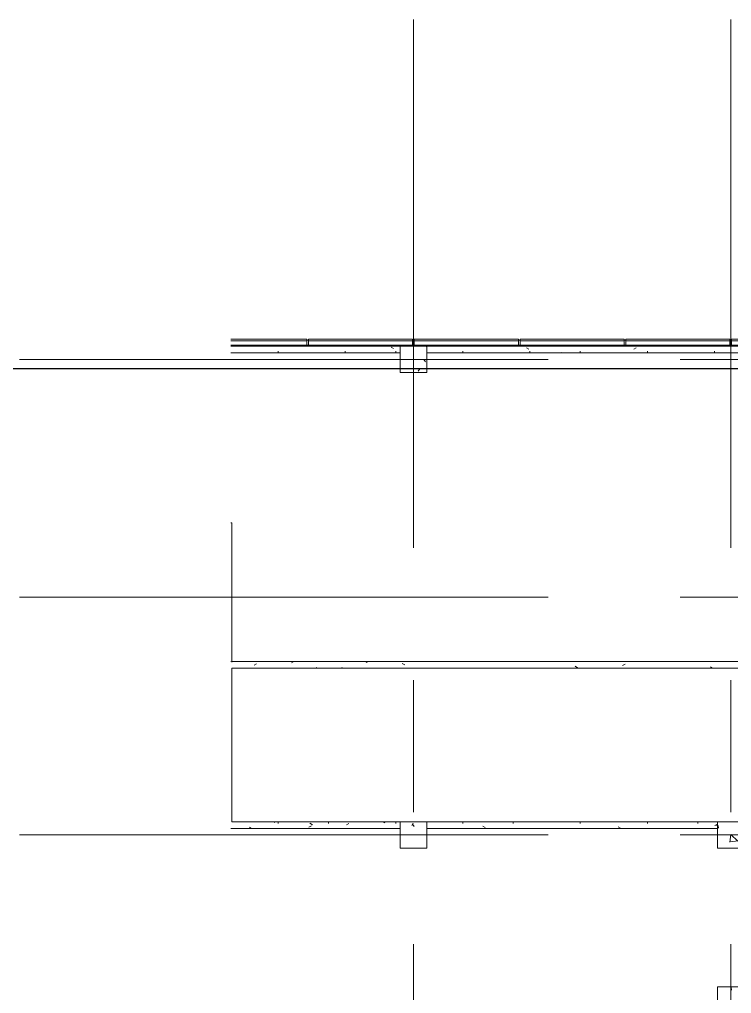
# Model space of a CAD drawing. Extents: x -15449 to 527173, y -170839 to 146543.
# Drawn here: x 194020 to 215569, y -41250 to -11757 of the extents above; entities that cross this region are included whole.
import ezdxf

# ---------------------------------------------------------------- set-up
doc = ezdxf.new("R2010")
doc.units = 0
doc.header["$LTSCALE"] = 8
doc.linetypes.add('IDA - Grid Line', pattern=[3500, 2000, -500, 500, -500])
doc.layers.add('1', color=1, linetype='CONTINUOUS')
for name, color, linetype, lineweight in [('A-_ANOTGRID_E', 7, 'CONTINUOUS', 9), ('A-_CLAD----_E', 7, 'CONTINUOUS', 9), ('A-_CLAD----_E1', 7, 'CONTINUOUS', 9), ('A-_WALL----_E', 7, 'CONTINUOUS', 9), ('A-_WALL----_H', 7, 'CONTINUOUS', 9), ('A-COLN----_E', 7, 'CONTINUOUS', 9), ('A-COLN----_E1', 7, 'CONTINUOUS', 9)]:
    doc.layers.add(name, color=color, linetype=linetype, lineweight=lineweight)
pattern_1 = [(270, (-100412.25, 810307.36), (508, -2032), [83.82, -1440.18, 83.82, -1440.18, -8128]), (270, (-100412.25, 810307.36), (508, -2032), [-3048, 83.82, -2964.18, 83.82, -1440.18, -3556]), (270, (-100412.25, 810307.36), (508, -2032), [-7620, 83.82, -932.18, 83.82, -2456.18]), (30, (-100158.25, 809545.36), (1505.76362, 1455.9409), [83.82, -1440.18, 83.82, -1440.18, -8128]), (30, (-100158.25, 809545.36), (1505.76362, 1455.9409), [-3048, 83.82, -2964.18, 83.82, -1440.18, -3556]), (30, (-100158.25, 809545.36), (1505.76362, 1455.9409), [-7620, 83.82, -932.18, 83.82, -2456.18]), (150, (-99142.25, 809291.36), (-2013.76362, 576.0591), [83.82, -1440.18, 83.82, -1440.18, -8128]), (150, (-99142.25, 809291.36), (-2013.76362, 576.0591), [-3048, 83.82, -2964.18, 83.82, -1440.18, -3556]), (150, (-99142.25, 809291.36), (-2013.76362, 576.0591), [-7620, 83.82, -932.18, 83.82, -2456.18])]

# ---------------------------------------------------------------- blocks, each defined once
blk = doc.blocks.new('IDA - Rectangle Column - 800W X 800D-V20-PH1 LEVEL 3 - PROBE')
at = {"layer": 'A-COLN----_E1', "true_color": 0xaaaaaa}
h = blk.add_hatch(dxfattribs=at)
h.set_pattern_fill('FP_22', color=253, style=0, pattern_type=2)
h.set_pattern_definition([(320, (-306356.1, 832357.2), (-159.3907, -1821.8403), [190.5, -2095.5]), (265, (-306356.1, 832357.2), (1910.5674, 352.428), [152.4, -1676.4]), (10.451, (-306369.4, 832205.4), (1751.166, -1469.4262), [161.9, -1780.901]), (316.184, (-305848.1, 832357.2), (-420.428, -2710.791), [285.75, -3143.25]), (6.636, (-305883.2, 832131.3), (2474.276, -2374.0256), [242.85, -2671.351]), (261.184, (-305848, 832357.2), (2474.2525, -2374.05), [228.6, -2514.6]), (291, (-305975.1, 832103.2), (-1022.6516, -1516.1442), [190.5, -2095.5]), (236, (-305975.1, 832103.2), (1841.8805, -618.021), [152.4, -1676.4]), (341.451, (-306060.3, 831976.8), (819.2124, -2134.1713), [161.9, -1780.901]), (307.5, (-306356.1, 832357.2), (845.5504, -30.88603), [83.82, -1572.26, 83.82, -3300.73]), (307.5, (-306356.1, 832357.2), (845.5504, -30.88603), [-1739.9, -1617.98, 83.82, -1598.93]), (277.5, (-306356.1, 832357.2), (1001.80575, -668.1966), [83.82, -886.46, 83.82, -2175.51]), (277.5, (-306356.1, 832357.2), (1001.80575, -668.1966), [-1054.1, -1534.16, 83.82, -557.53]), (237.5, (-306356.1, 832923.6), (-57.2896, -1355.9093), [83.82, -551.18, 83.82, -4526.28]), (237.5, (-306356.1, 832923.6), (-57.2896, -1355.9093), [-718.82, -1897.38, 83.82, -2545.08]), (227.5, (-306356.1, 833177.6), (254.2664, -1481.2932), [83.82, -741.68, 83.82, -3098.8]), (227.5, (-306356.1, 833177.6), (254.2664, -1481.2932), [-909.32, -1231.9, 83.82, -1783.08])])
h.paths.add_polyline_path([(-400, -400), (400, -400), (400, 400), (-400, 400)])
at = {"layer": 'A-COLN----_E', "color": 253, "true_color": 0xaaaaaa}
for p, q in [((400, 400), (-400, 400)), ((-400, 400), (-400, -400)), ((400, -400), (400, 400)), ((-400, -400), (400, -400))]:
    blk.add_line(p, q, dxfattribs=at)
blk = doc.blocks.new('IDA - Rectangle Column - 800W X 800D-V21-PH1 LEVEL 3 - PROBE')
at = {"layer": 'A-COLN----_E1', "true_color": 0xaaaaaa}
h = blk.add_hatch(dxfattribs=at)
h.set_pattern_fill('FP_23', color=253, style=0, pattern_type=2)
h.set_pattern_definition([(320, (-306356.1, 846757.2), (-159.3907, -1821.8403), [190.5, -2095.5]), (265, (-306356.1, 846757.2), (1910.5674, 352.428), [152.4, -1676.4]), (10.451, (-306369.4, 846605.4), (1751.166, -1469.4262), [161.9, -1780.901]), (316.184, (-305848.1, 846757.2), (-420.428, -2710.791), [285.75, -3143.25]), (6.636, (-305883.2, 846531.3), (2474.276, -2374.0256), [242.85, -2671.351]), (261.184, (-305848, 846757.2), (2474.2525, -2374.05), [228.6, -2514.6]), (291, (-305975.1, 846503.2), (-1022.6516, -1516.1442), [190.5, -2095.5]), (236, (-305975.1, 846503.2), (1841.8805, -618.021), [152.4, -1676.4]), (341.451, (-306060.3, 846376.8), (819.2124, -2134.1713), [161.9, -1780.901]), (307.5, (-306356.1, 846757.2), (845.5504, -30.88603), [83.82, -1572.26, 83.82, -3300.73]), (307.5, (-306356.1, 846757.2), (845.5504, -30.88603), [-1739.9, -1617.98, 83.82, -1598.93]), (277.5, (-306356.1, 846757.2), (1001.80575, -668.1966), [83.82, -886.46, 83.82, -2175.51]), (277.5, (-306356.1, 846757.2), (1001.80575, -668.1966), [-1054.1, -1534.16, 83.82, -557.53]), (237.5, (-306356.1, 847323.6), (-57.2896, -1355.9093), [83.82, -551.18, 83.82, -4526.28]), (237.5, (-306356.1, 847323.6), (-57.2896, -1355.9093), [-718.82, -1897.38, 83.82, -2545.08]), (227.5, (-306356.1, 847577.6), (254.2664, -1481.2932), [83.82, -741.68, 83.82, -3098.8]), (227.5, (-306356.1, 847577.6), (254.2664, -1481.2932), [-909.32, -1231.9, 83.82, -1783.08])])
h.paths.add_polyline_path([(-400, 400), (-400, -400), (400, -400), (400, 400)])
at = {"layer": 'A-COLN----_E', "color": 253, "true_color": 0xaaaaaa}
for p, q in [((400, 400), (-400, 400)), ((-400, 400), (-400, -400)), ((400, -400), (400, 400)), ((-400, -400), (400, -400))]:
    blk.add_line(p, q, dxfattribs=at)
blk = doc.blocks.new('IDA - Rectangle Column - 800W X 800D-V22-PH1 LEVEL 3 - PROBE')
at = {"layer": 'A-COLN----_E1', "true_color": 0xaaaaaa}
h = blk.add_hatch(dxfattribs=at)
h.set_pattern_fill('FP_24', color=253, style=0, pattern_type=2)
h.set_pattern_definition([(320, (-315956.1, 846757.2), (-159.3907, -1821.8403), [190.5, -2095.5]), (265, (-315956.1, 846757.2), (1910.5674, 352.428), [152.4, -1676.4]), (10.451, (-315969.4, 846605.4), (1751.166, -1469.4262), [161.9, -1780.901]), (316.184, (-315448.1, 846757.2), (-420.428, -2710.791), [285.75, -3143.25]), (6.636, (-315483.2, 846531.3), (2474.276, -2374.0256), [242.85, -2671.351]), (261.184, (-315448, 846757.2), (2474.2525, -2374.05), [228.6, -2514.6]), (291, (-315575.1, 846503.2), (-1022.6516, -1516.1442), [190.5, -2095.5]), (236, (-315575.1, 846503.2), (1841.8805, -618.021), [152.4, -1676.4]), (341.451, (-315660.3, 846376.8), (819.2124, -2134.1713), [161.9, -1780.901]), (307.5, (-315956.1, 846757.2), (845.5504, -30.88603), [83.82, -1572.26, 83.82, -3300.73]), (307.5, (-315956.1, 846757.2), (845.5504, -30.88603), [-1739.9, -1617.98, 83.82, -1598.93]), (277.5, (-315956.1, 846757.2), (1001.80575, -668.1966), [83.82, -886.46, 83.82, -2175.51]), (277.5, (-315956.1, 846757.2), (1001.80575, -668.1966), [-1054.1, -1534.16, 83.82, -557.53]), (237.5, (-315956.1, 847323.6), (-57.2896, -1355.9093), [83.82, -551.18, 83.82, -4526.28]), (237.5, (-315956.1, 847323.6), (-57.2896, -1355.9093), [-718.82, -1897.38, 83.82, -2545.08]), (227.5, (-315956.1, 847577.6), (254.2664, -1481.2932), [83.82, -741.68, 83.82, -3098.8]), (227.5, (-315956.1, 847577.6), (254.2664, -1481.2932), [-909.32, -1231.9, 83.82, -1783.08])])
h.paths.add_polyline_path([(-400, -400), (400, -400), (400, 400), (-400, 400), (-400, 262)])
at = {"layer": 'A-COLN----_E', "color": 253, "true_color": 0xaaaaaa}
for p, q in [((400, 400), (-400, 400)), ((-400, 400), (-400, -400)), ((400, -400), (400, 400)), ((-400, -400), (400, -400))]:
    blk.add_line(p, q, dxfattribs=at)
blk = doc.blocks.new('IDA - Rectangle Column - 800W X 800D-V23-PH1 LEVEL 3 - PROBE')
at = {"layer": 'A-COLN----_E1', "true_color": 0xaaaaaa}
h = blk.add_hatch(dxfattribs=at)
h.set_pattern_fill('FP_25', color=253, style=0, pattern_type=2)
h.set_pattern_definition([(320, (-315956.1, 851757.2), (-159.3907, -1821.8403), [190.5, -2095.5]), (265, (-315956.1, 851757.2), (1910.5674, 352.428), [152.4, -1676.4]), (10.451, (-315969.4, 851605.4), (1751.166, -1469.4262), [161.9, -1780.901]), (316.184, (-315448.1, 851757.2), (-420.428, -2710.791), [285.75, -3143.25]), (6.636, (-315483.2, 851531.3), (2474.276, -2374.0256), [242.85, -2671.351]), (261.184, (-315448, 851757.2), (2474.2525, -2374.05), [228.6, -2514.6]), (291, (-315575.1, 851503.2), (-1022.6516, -1516.1442), [190.5, -2095.5]), (236, (-315575.1, 851503.2), (1841.8805, -618.021), [152.4, -1676.4]), (341.451, (-315660.3, 851376.8), (819.2124, -2134.1713), [161.9, -1780.901]), (307.5, (-315956.1, 851757.2), (845.5504, -30.88603), [83.82, -1572.26, 83.82, -3300.73]), (307.5, (-315956.1, 851757.2), (845.5504, -30.88603), [-1739.9, -1617.98, 83.82, -1598.93]), (277.5, (-315956.1, 851757.2), (1001.80575, -668.1966), [83.82, -886.46, 83.82, -2175.51]), (277.5, (-315956.1, 851757.2), (1001.80575, -668.1966), [-1054.1, -1534.16, 83.82, -557.53]), (237.5, (-315956.1, 852323.6), (-57.2896, -1355.9093), [83.82, -551.18, 83.82, -4526.28]), (237.5, (-315956.1, 852323.6), (-57.2896, -1355.9093), [-718.82, -1897.38, 83.82, -2545.08]), (227.5, (-315956.1, 852577.6), (254.2664, -1481.2932), [83.82, -741.68, 83.82, -3098.8]), (227.5, (-315956.1, 852577.6), (254.2664, -1481.2932), [-909.32, -1231.9, 83.82, -1783.08])])
h.paths.add_polyline_path([(-400, -400), (400, -400), (400, 400), (-400, 400)])
at = {"layer": 'A-COLN----_E', "color": 253, "true_color": 0xaaaaaa}
for p, q in [((400, 400), (-400, 400)), ((-400, 400), (-400, -400)), ((400, -400), (400, 400)), ((-400, -400), (400, -400))]:
    blk.add_line(p, q, dxfattribs=at)
blk = doc.blocks.new('System Panel - AlumPanelClad-White-10005328-PH1 LEVEL 3 - PROBE')
at = {"layer": 'A-_CLAD----_E', "color": 253, "true_color": 0xaaaaaa}
for p, q in [((1575, 25), (-1575, 25)), ((-1575, 25), (-1575, -25)), ((1575, -25), (1575, 25)), ((-1575, -25), (1575, -25))]:
    blk.add_line(p, q, dxfattribs=at)
blk = doc.blocks.new('Rectangular Mullion - groove center-10005325-PH1 LEVEL 3 - PROBE')
at = {"layer": 'A-_CLAD----_E1', "color": 253, "true_color": 0xaaaaaa}
blk.add_line((846867, 329691), (850017, 329691), dxfattribs=at)
blk = doc.blocks.new('Rectangular Mullion - groove center-9997094-PH1 LEVEL 3 - PROBE')
at = {"layer": 'A-_CLAD----_E1', "color": 253, "true_color": 0xaaaaaa}
for p, q in [((-25, -150), (-25, 0)), ((-25, 0), (25, 0)), ((25, 0), (25, -150)), ((25, -150), (-25, -150))]:
    blk.add_line(p, q, dxfattribs=at)
blk = doc.blocks.new('System Panel - AlumPanelClad-White-V59-PH1 LEVEL 3 - PROBE')
at = {"layer": 'A-_CLAD----_E', "color": 253, "true_color": 0xaaaaaa}
for p, q in [((727, 25), (-1575, 25)), ((-1575, 25), (-1575, -25)), ((-1575, -25), (727, -25))]:
    blk.add_line(p, q, dxfattribs=at)
blk = doc.blocks.new('Rectangular Mullion - groove center-V60-PH1 LEVEL 3 - PROBE')
at = {"layer": 'A-_CLAD----_E1', "color": 253, "true_color": 0xaaaaaa}
blk.add_line((831922, 300830), (831922, 303131), dxfattribs=at)
blk = doc.blocks.new('System Panel - AlumPanelClad-White-10087131-PH1 LEVEL 3 - PROBE')
at = {"layer": 'A-_CLAD----_E', "color": 253, "true_color": 0xaaaaaa}
for p, q in [((-760, 25), (-1575, 25)), ((-1575, 25), (-1575, -25)), ((-760, -25), (-760, 25)), ((1575, 25), (240, 25)), ((240, 25), (240, -25)), ((1575, -25), (1575, 25)), ((-1575, -25), (-760, -25)), ((240, -25), (1575, -25))]:
    blk.add_line(p, q, dxfattribs=at)
blk = doc.blocks.new('Rectangular Mullion - groove center-10086793-PH1 LEVEL 3 - PROBE')
at = {"layer": 'A-_CLAD----_E1', "color": 253, "true_color": 0xaaaaaa}
blk.add_line((831922, 315981), (831922, 317316), dxfattribs=at)

msp = doc.modelspace()

# ---------------------------------------------------------------- hatches: boundary and pattern name
at = {"layer": 'A-_WALL----_H', "true_color": 0xd4d4d4}
h = msp.add_hatch(dxfattribs=at)
h.set_pattern_fill('FP_1', color=254, angle=-90, style=0, pattern_type=2)
h.set_pattern_definition(pattern_1)
h.paths.add_polyline_path([(200417.331, -21836.5925), (200417.331, -21849.8189), (205543.8697, -21849.8189), (205543.8697, -21649.8189), (200417.331, -21649.8189), (200417.331, -21749.8189)])
h.paths.add_polyline_path([(206343.8697, -21694.232), (206343.8697, -21849.8189), (216907.2504, -21849.8189), (216907.2504, -21649.8189), (206343.8697, -21649.8189)])
h.paths.add_polyline_path([(217903.8697, -21649.8189), (217903.8697, -21849.8189), (224743.8697, -21849.8189), (224743.8697, -21649.8189), (223612.6274, -21649.8189)])
h = msp.add_hatch(dxfattribs=at)
h.set_pattern_fill('FP_1', color=254, angle=-90, style=0, pattern_type=2)
h.set_pattern_definition(pattern_1)
h.paths.add_polyline_path([(200417.331, -35432.7944), (200417.331, -36249.8189), (200443.8697, -36249.8189), (200443.8697, -27199.8189), (200417.331, -27199.8189), (200417.331, -31399.8207)])
h = msp.add_hatch(dxfattribs=at)
h.set_pattern_fill('FP_1', color=254, angle=-90, style=0, pattern_type=2)
h.set_pattern_definition(pattern_1)
h.paths.add_polyline_path([(200443.8697, -31399.8207), (225243.8697, -31399.8207), (225243.8697, -31199.8207), (200443.8697, -31199.8207)])
h = msp.add_hatch(dxfattribs=at)
h.set_pattern_fill('FP_1', color=254, angle=-90, style=0, pattern_type=2)
h.set_pattern_definition(pattern_1)
h.paths.add_polyline_path([(200443.8697, -36049.8189), (200443.8697, -36249.8189), (205543.8697, -36249.8189), (205543.8697, -36049.8189)])
h = msp.add_hatch(dxfattribs=at)
h.set_pattern_fill('FP_1', color=254, angle=-90, style=0, pattern_type=2)
h.set_pattern_definition(pattern_1)
h.paths.add_polyline_path([(206343.8697, -36049.8189), (206343.8697, -36249.8189), (215143.8697, -36249.8189), (215143.8697, -36049.8189)])

# ---------------------------------------------------------------- linework, layer by layer
at = {"layer": '1'}
msp.add_lwpolyline([(368682, -22338), (171314.1998, -22338), (171314.1998, -160078), (368682, -160078)], close=True, dxfattribs=at)
at = {"layer": 'A-_ANOTGRID_E', "color": 254, "linetype": 'IDA - Grid Line', "true_color": 0xd4d4d4}
for p, q in [((205943.8697, -11756.8385), (205943.8697, -168839.1445)), ((215543.8697, -11756.8385), (215543.8697, -168839.1445)), ((194020.0339, -22049.8189), (232440.7746, -22049.8189)), ((194020.0339, -29249.8189), (232440.7746, -29249.8189)), ((194020.0339, -36449.8189), (232440.7746, -36449.8189))]:
    msp.add_line(p, q, dxfattribs=at)
at = {"layer": 'A-_WALL----_E', "color": 253, "true_color": 0xaaaaaa}
for p, q in [((205543.8697, -21649.8189), (200417.331, -21649.8189)), ((216907.2504, -21649.8189), (206343.8697, -21649.8189)), ((200417.331, -21849.8189), (205543.8697, -21849.8189)), ((206343.8697, -21849.8189), (216907.2504, -21849.8189)), ((200443.8697, -26999.8189), (200417.331, -26999.8189)), ((200443.8697, -27199.8189), (200443.8697, -26999.8189)), ((200443.8697, -31199.8207), (200443.8697, -27199.8189)), ((225243.8697, -31199.8207), (200443.8697, -31199.8207)), ((200443.8697, -36049.8189), (200443.8697, -31399.8207)), ((200443.8697, -31399.8207), (225243.8697, -31399.8207)), ((200417.331, -36249.8189), (200443.8697, -36249.8189)), ((205543.8697, -36049.8189), (200443.8697, -36049.8189)), ((200443.8697, -36249.8189), (205543.8697, -36249.8189)), ((215143.8697, -36049.8189), (206343.8697, -36049.8189)), ((206343.8697, -36249.8189), (215143.8697, -36249.8189))]:
    msp.add_line(p, q, dxfattribs=at)

# ---------------------------------------------------------------- block references
at = {"layer": 'A-_CLAD----_E', "color": 253, "lineweight": 9, "true_color": 0xaaaaaa, "rotation": 179.9999999999997}
for name, p in [('System Panel - AlumPanelClad-White-V59-PH1 LEVEL 3 - PROBE', (201143.8697, -21464.8209)), ('System Panel - AlumPanelClad-White-10005328-PH1 LEVEL 3 - PROBE', (204343.8697, -21464.8209)), ('System Panel - AlumPanelClad-White-10005328-PH1 LEVEL 3 - PROBE', (207543.8697, -21464.8209)), ('System Panel - AlumPanelClad-White-10005328-PH1 LEVEL 3 - PROBE', (210743.8697, -21464.8209)), ('System Panel - AlumPanelClad-White-10005328-PH1 LEVEL 3 - PROBE', (213943.8697, -21464.8209)), ('System Panel - AlumPanelClad-White-10087131-PH1 LEVEL 3 - PROBE', (217143.8697, -21464.8209))]:
    msp.add_blockref(name, p, dxfattribs=at)
at = {"layer": 'A-_CLAD----_E1', "color": 253, "lineweight": 9, "true_color": 0xaaaaaa, "extrusion": (0, 0, -1)}
for p in [(-202743.8697, -21464.8209), (-205943.8697, -21464.8209), (-209143.8697, -21464.8209), (-212343.8697, -21464.8209), (-215543.8697, -21464.8209)]:
    msp.add_blockref('Rectangular Mullion - groove center-9997094-PH1 LEVEL 3 - PROBE', p, dxfattribs=at)
at = {"layer": 'A-_CLAD----_E1', "color": 253, "lineweight": 9, "true_color": 0xaaaaaa, "rotation": 270}
for name in ['Rectangular Mullion - groove center-V60-PH1 LEVEL 3 - PROBE', 'Rectangular Mullion - groove center-10086793-PH1 LEVEL 3 - PROBE']:
    msp.add_blockref(name, (-100412.2486, 810307.3564), dxfattribs=at)
at = {"layer": 'A-_CLAD----_E1', "color": 253, "lineweight": 9, "true_color": 0xaaaaaa}
for p in [(-644098.3055, -351305.9392), (-640898.3055, -351305.9392), (-637698.3055, -351305.9392), (-634498.3055, -351305.9392)]:
    msp.add_blockref('Rectangular Mullion - groove center-10005325-PH1 LEVEL 3 - PROBE', p, dxfattribs=at)
at = {"layer": 'A-COLN----_E1', "color": 253, "lineweight": 9, "true_color": 0xaaaaaa}
for name, p in [('IDA - Rectangle Column - 800W X 800D-V20-PH1 LEVEL 3 - PROBE', (205943.8697, -22049.8189)), ('IDA - Rectangle Column - 800W X 800D-V21-PH1 LEVEL 3 - PROBE', (205943.8697, -36449.8189)), ('IDA - Rectangle Column - 800W X 800D-V22-PH1 LEVEL 3 - PROBE', (215543.8697, -36449.8189)), ('IDA - Rectangle Column - 800W X 800D-V23-PH1 LEVEL 3 - PROBE', (215543.8697, -41449.8189))]:
    msp.add_blockref(name, p, dxfattribs=at)

doc.saveas('drawing.dxf')
